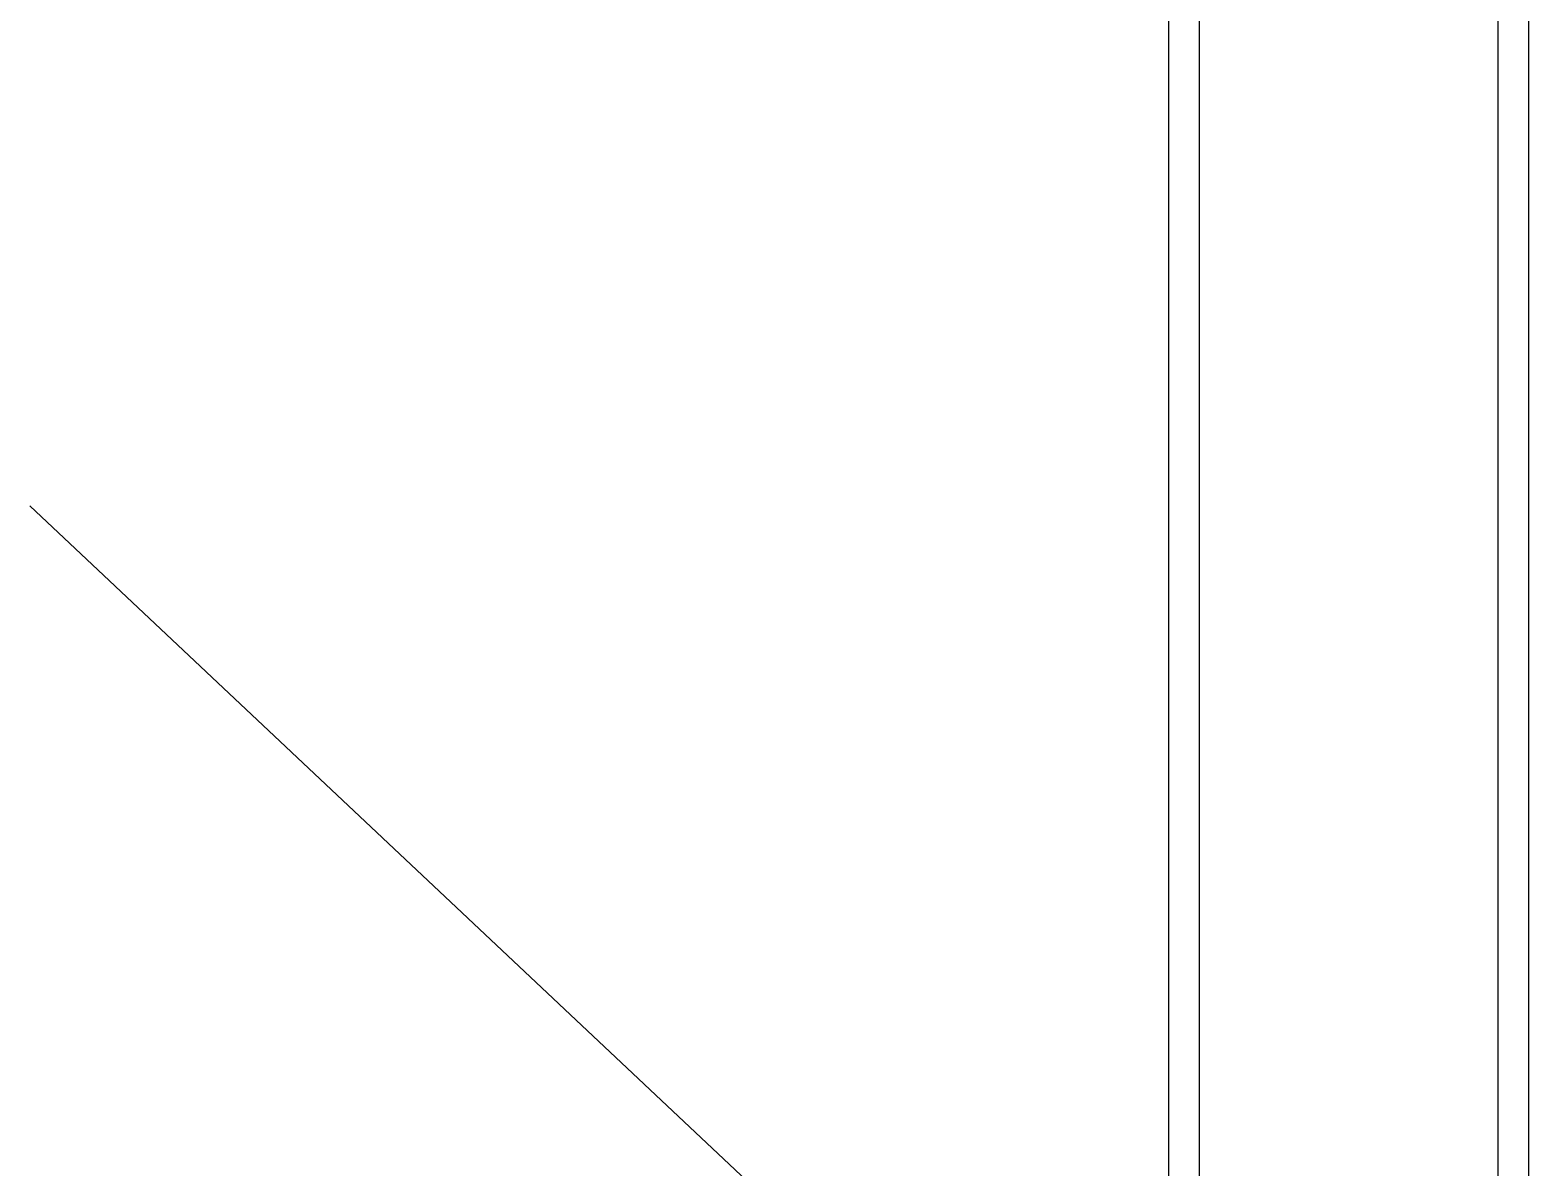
# Model space of a CAD drawing. Extents: x 4995099 to 5303443, y 4627657 to 4889583.
# Drawn here: x 5044194 to 5046092, y 4766592 to 4768032 of the extents above; entities that cross this region are included whole.
import ezdxf

# ---------------------------------------------------------------- set-up
doc = ezdxf.new("R2010")
doc.units = 0
doc.header["$LTSCALE"] = 1000
doc.header["$MEASUREMENT"] = 0
doc.layers.get('0').update_dxf_attribs({"color": 4, "linetype": 'CONTINUOUS'})

msp = doc.modelspace()

# ---------------------------------------------------------------- linework, layer by layer
at = {"linetype": 'Continuous'}
for p, q in [((5045636, 4766198.9), (5045636, 4769694.7)), ((5046092, 4766198.9), (5046092, 4769694.7)), ((5045675, 4766363.3), (5045675, 4769307.8)), ((5046053.1, 4766363.3), (5046053.1, 4769307.8))]:
    msp.add_line(p, q, dxfattribs=at)
msp.add_lwpolyline([(5045418.2, 4766275.9), (5044194, 4767429.2)])

doc.saveas('drawing.dxf')
